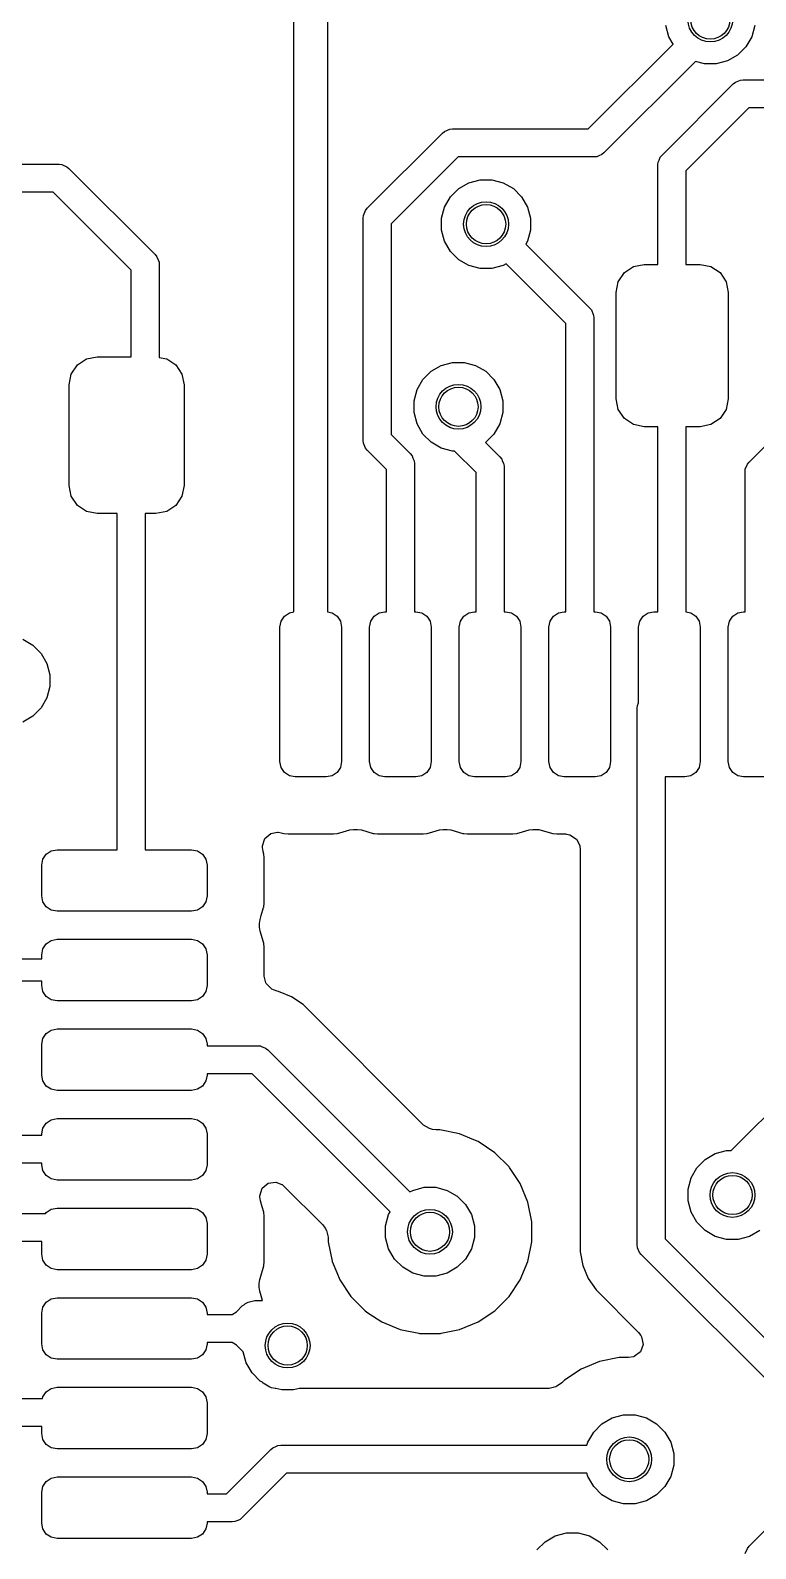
# Model space of a CAD drawing. Header units: inches. Extents: x -2.18 to 1.8, y 0.44 to 2.81.
# Drawn here: x -0.55 to -0.296, y 1.664 to 2.197 of the extents above; entities that cross this region are included whole.
import ezdxf

# ---------------------------------------------------------------- set-up
doc = ezdxf.new("R2010")
doc.units = ezdxf.units.IN
doc.header["$MEASUREMENT"] = 0
doc.layers.add('BLACK', color=250, linetype='CONTINUOUS')

msp = doc.modelspace()

# ---------------------------------------------------------------- linework, layer by layer
at = {"layer": 'BLACK', "linetype": 'CONTINUOUS'}
for p, q in [((-0.4578, 1.99285), (-0.4578, 2.28023)), ((-0.44598, 2.27779), (-0.44598, 1.99285)), ((-0.32608, 2.19508), (-0.32715, 2.19905)), ((-0.29592, 2.19905), (-0.29698, 2.19508)), ((-0.32457, 2.19247), (-0.32608, 2.19508)), ((-0.29698, 2.19508), (-0.29904, 2.19152)), ((-0.3544, 2.16264), (-0.32457, 2.19247)), ((-0.30195, 2.18862), (-0.30551, 2.18656)), ((-0.29904, 2.19152), (-0.30195, 2.18862)), ((-0.31677, 2.18635), (-0.34888, 2.15424)), ((-0.31359, 2.1855), (-0.31677, 2.18635)), ((-0.30948, 2.1855), (-0.31359, 2.1855)), ((-0.30551, 2.18656), (-0.30948, 2.1855)), ((-0.32848, 2.15348), (-0.30348, 2.17848)), ((-0.30348, 2.17848), (-0.30273, 2.17909)), ((-0.30273, 2.17909), (-0.30096, 2.17983)), ((-0.30096, 2.17983), (-0.3, 2.17992)), ((-0.3, 2.17992), (-0.28619, 2.17992)), ((-0.29796, 2.17008), (-0.32008, 2.14796)), ((-0.2836, 2.17008), (-0.29796, 2.17008)), ((-0.4056, 2.1612), (-0.40486, 2.16181)), ((-0.40486, 2.16181), (-0.40308, 2.16255)), ((-0.40308, 2.16255), (-0.40212, 2.16264)), ((-0.40212, 2.16264), (-0.3544, 2.16264)), ((-0.43202, 2.13478), (-0.4056, 2.1612)), ((-0.40008, 2.1528), (-0.42362, 2.12926)), ((-0.35236, 2.1528), (-0.40008, 2.1528)), ((-0.3514, 2.15289), (-0.35236, 2.1528)), ((-0.3507, 2.15318), (-0.3514, 2.15289)), ((-0.3514, 2.15289), (-0.3514, 2.15289)), ((-0.34962, 2.15363), (-0.3507, 2.15318)), ((-0.34888, 2.15424), (-0.34962, 2.15363)), ((-0.34962, 2.15363), (-0.34962, 2.15363)), ((-0.32992, 2.15), (-0.32983, 2.15096)), ((-0.32983, 2.15096), (-0.3298, 2.15103)), ((-0.3298, 2.15103), (-0.32953, 2.15168)), ((-0.32953, 2.15168), (-0.32909, 2.15273)), ((-0.32909, 2.15273), (-0.32848, 2.15348)), ((-0.32909, 2.15273), (-0.32909, 2.15273)), ((-0.6097, 2.15022), (-0.5403, 2.15022)), ((-0.5403, 2.15022), (-0.53934, 2.15012)), ((-0.53934, 2.15012), (-0.53934, 2.15012)), ((-0.53934, 2.15012), (-0.5389, 2.14994)), ((-0.5389, 2.14994), (-0.53756, 2.14939)), ((-0.53756, 2.14939), (-0.53756, 2.14939)), ((-0.53756, 2.14939), (-0.53682, 2.14878)), ((-0.53682, 2.14878), (-0.50652, 2.11848)), ((-0.32992, 2.11504), (-0.32992, 2.15)), ((-0.32008, 2.14796), (-0.32008, 2.11504)), ((-0.54233, 2.14037), (-0.60767, 2.14037)), ((-0.51492, 2.11296), (-0.54233, 2.14037)), ((-0.40279, 2.13876), (-0.39989, 2.14167)), ((-0.39989, 2.14167), (-0.39633, 2.14373)), ((-0.39633, 2.14373), (-0.39235, 2.14479)), ((-0.39235, 2.14479), (-0.38824, 2.14479)), ((-0.38824, 2.14479), (-0.38427, 2.14373)), ((-0.38427, 2.14373), (-0.38071, 2.14167)), ((-0.38071, 2.14167), (-0.3778, 2.13876)), ((-0.40591, 2.13123), (-0.40485, 2.1352)), ((-0.40485, 2.1352), (-0.40279, 2.13876)), ((-0.3778, 2.13876), (-0.37575, 2.1352)), ((-0.37575, 2.1352), (-0.37469, 2.13123)), ((-0.43346, 2.1313), (-0.43337, 2.13226)), ((-0.43346, 2.05318), (-0.43346, 2.1313)), ((-0.43337, 2.13226), (-0.43264, 2.13403)), ((-0.43264, 2.13403), (-0.43263, 2.13403)), ((-0.43263, 2.13403), (-0.43202, 2.13478)), ((-0.40591, 2.12712), (-0.40591, 2.13123)), ((-0.37469, 2.13123), (-0.37469, 2.12712)), ((-0.42362, 2.12926), (-0.42362, 2.05522)), ((-0.40485, 2.12315), (-0.40591, 2.12712)), ((-0.37469, 2.12712), (-0.37575, 2.12315)), ((-0.40279, 2.11959), (-0.40485, 2.12315)), ((-0.39989, 2.11668), (-0.40279, 2.11959)), ((-0.37575, 2.12315), (-0.37632, 2.12216)), ((-0.37632, 2.12216), (-0.35392, 2.09976)), ((-0.50652, 2.11848), (-0.50591, 2.11773)), ((-0.50591, 2.11773), (-0.50591, 2.11773)), ((-0.50591, 2.11773), (-0.50557, 2.11691)), ((-0.50557, 2.11691), (-0.50522, 2.11607)), ((-0.50522, 2.11607), (-0.50517, 2.11596)), ((-0.50517, 2.11596), (-0.50508, 2.115)), ((-0.50508, 2.115), (-0.50508, 2.08233)), ((-0.39633, 2.11463), (-0.39989, 2.11668)), ((-0.39235, 2.11356), (-0.39633, 2.11463)), ((-0.38824, 2.11356), (-0.39235, 2.11356)), ((-0.38427, 2.11463), (-0.38824, 2.11356)), ((-0.38328, 2.1152), (-0.38427, 2.11463)), ((-0.36232, 2.09424), (-0.38328, 2.1152)), ((-0.3417, 2.11216), (-0.33851, 2.11429)), ((-0.33851, 2.11429), (-0.33474, 2.11504)), ((-0.33474, 2.11504), (-0.32992, 2.11504)), ((-0.32008, 2.11504), (-0.31506, 2.11504)), ((-0.31506, 2.11504), (-0.31129, 2.11429)), ((-0.31129, 2.11429), (-0.3081, 2.11216)), ((-0.51492, 2.08256), (-0.51492, 2.11296)), ((-0.34459, 2.1052), (-0.34384, 2.10896)), ((-0.34384, 2.10896), (-0.3417, 2.11216)), ((-0.3081, 2.11216), (-0.30597, 2.10896)), ((-0.30597, 2.10896), (-0.30522, 2.1052)), ((-0.34459, 2.0678), (-0.34459, 2.1052)), ((-0.30522, 2.1052), (-0.30522, 2.0678)), ((-0.35392, 2.09976), (-0.35331, 2.09901)), ((-0.35331, 2.09901), (-0.35264, 2.0974)), ((-0.36232, 1.99295), (-0.36232, 2.09424)), ((-0.35264, 2.0974), (-0.35257, 2.09724)), ((-0.35257, 2.09724), (-0.35248, 2.09628)), ((-0.35248, 2.09628), (-0.35248, 1.99295)), ((-0.53387, 2.07968), (-0.53068, 2.08181)), ((-0.53068, 2.08181), (-0.52691, 2.08256)), ((-0.52691, 2.08256), (-0.51492, 2.08256)), ((-0.50508, 2.08233), (-0.50247, 2.08181)), ((-0.50247, 2.08181), (-0.49928, 2.07968)), ((-0.53675, 2.07272), (-0.536, 2.07648)), ((-0.536, 2.07648), (-0.53387, 2.07968)), ((-0.49928, 2.07968), (-0.49715, 2.07648)), ((-0.49715, 2.07648), (-0.4964, 2.07272)), ((-0.41249, 2.07459), (-0.40959, 2.07749)), ((-0.40959, 2.07749), (-0.40603, 2.07955)), ((-0.40603, 2.07955), (-0.40206, 2.08061)), ((-0.40206, 2.08061), (-0.39794, 2.08061)), ((-0.39794, 2.08061), (-0.39397, 2.07955)), ((-0.39397, 2.07955), (-0.39041, 2.07749)), ((-0.39041, 2.07749), (-0.38751, 2.07459)), ((-0.53675, 2.03728), (-0.53675, 2.07272)), ((-0.4964, 2.07272), (-0.4964, 2.03728)), ((-0.41561, 2.06706), (-0.41455, 2.07103)), ((-0.41455, 2.07103), (-0.41249, 2.07459)), ((-0.38751, 2.07459), (-0.38545, 2.07103)), ((-0.38545, 2.07103), (-0.38439, 2.06706)), ((-0.29789, 2.04557), (-0.26978, 2.07367)), ((-0.41561, 2.06294), (-0.41561, 2.06706)), ((-0.38439, 2.06706), (-0.38439, 2.06294)), ((-0.34384, 2.06403), (-0.34459, 2.0678)), ((-0.30522, 2.0678), (-0.30597, 2.06403)), ((-0.41455, 2.05897), (-0.41561, 2.06294)), ((-0.38439, 2.06294), (-0.38545, 2.05897)), ((-0.3417, 2.06084), (-0.34384, 2.06403)), ((-0.33851, 2.0587), (-0.3417, 2.06084)), ((-0.3081, 2.06084), (-0.31129, 2.0587)), ((-0.30597, 2.06403), (-0.3081, 2.06084)), ((-0.42362, 2.05522), (-0.41691, 2.04851)), ((-0.41249, 2.05541), (-0.41455, 2.05897)), ((-0.40959, 2.05251), (-0.41249, 2.05541)), ((-0.38751, 2.05541), (-0.39041, 2.05251)), ((-0.38545, 2.05897), (-0.38751, 2.05541)), ((-0.33474, 2.05795), (-0.33851, 2.0587)), ((-0.32992, 2.05795), (-0.33474, 2.05795)), ((-0.32992, 1.99295), (-0.32992, 2.05795)), ((-0.31506, 2.05795), (-0.32008, 2.05795)), ((-0.32008, 2.05795), (-0.32008, 1.99287)), ((-0.31129, 2.0587), (-0.31506, 2.05795)), ((-0.43337, 2.05222), (-0.43346, 2.05318)), ((-0.43264, 2.05044), (-0.43337, 2.05222)), ((-0.43263, 2.05044), (-0.43264, 2.05044)), ((-0.43202, 2.0497), (-0.43263, 2.05044)), ((-0.42531, 2.04299), (-0.43202, 2.0497)), ((-0.40603, 2.05045), (-0.40959, 2.05251)), ((-0.40206, 2.04939), (-0.40603, 2.05045)), ((-0.39041, 2.05251), (-0.3905, 2.05246)), ((-0.3905, 2.05246), (-0.38542, 2.04738)), ((-0.41691, 2.04851), (-0.4163, 2.04776)), ((-0.4163, 2.04776), (-0.4163, 2.04776)), ((-0.4163, 2.04776), (-0.41597, 2.04695)), ((-0.41597, 2.04695), (-0.41567, 2.04623)), ((-0.41567, 2.04623), (-0.41557, 2.04599)), ((-0.41557, 2.04599), (-0.41547, 2.04503)), ((-0.41547, 2.04503), (-0.41547, 1.99295)), ((-0.40135, 2.04939), (-0.40206, 2.04939)), ((-0.39382, 2.04186), (-0.40135, 2.04939)), ((-0.38542, 2.04738), (-0.38481, 2.04663)), ((-0.38481, 2.04663), (-0.38481, 2.04663)), ((-0.38481, 2.04663), (-0.3846, 2.04614)), ((-0.3846, 2.04614), (-0.38414, 2.04503)), ((-0.38414, 2.04503), (-0.38407, 2.04486)), ((-0.38407, 2.04486), (-0.38398, 2.0439)), ((-0.29924, 2.04305), (-0.2985, 2.04482)), ((-0.2985, 2.04482), (-0.29789, 2.04557)), ((-0.2985, 2.04482), (-0.2985, 2.04482)), ((-0.42531, 1.99295), (-0.42531, 2.04299)), ((-0.39382, 1.99295), (-0.39382, 2.04186)), ((-0.38398, 2.0439), (-0.38398, 1.99295)), ((-0.29933, 2.04209), (-0.29924, 2.04305)), ((-0.29933, 1.99295), (-0.29933, 2.04209)), ((-0.536, 2.03352), (-0.53675, 2.03728)), ((-0.53387, 2.03032), (-0.536, 2.03352)), ((-0.49715, 2.03352), (-0.49928, 2.03032)), ((-0.4964, 2.03728), (-0.49715, 2.03352)), ((-0.53068, 2.02819), (-0.53387, 2.03032)), ((-0.52691, 2.02744), (-0.53068, 2.02819)), ((-0.50247, 2.02819), (-0.50624, 2.02744)), ((-0.49928, 2.03032), (-0.50247, 2.02819)), ((-0.51992, 2.02744), (-0.52691, 2.02744)), ((-0.51992, 1.90929), (-0.51992, 2.02744)), ((-0.50624, 2.02744), (-0.51008, 2.02744)), ((-0.51008, 2.02744), (-0.51008, 1.90929)), ((-0.4623, 1.98961), (-0.46113, 1.99137)), ((-0.46113, 1.99137), (-0.45937, 1.99254)), ((-0.45937, 1.99254), (-0.4578, 1.99285)), ((-0.44598, 1.99285), (-0.4444, 1.99254)), ((-0.4444, 1.99254), (-0.44265, 1.99137)), ((-0.44265, 1.99137), (-0.44148, 1.98961)), ((-0.43081, 1.98961), (-0.42963, 1.99137)), ((-0.42963, 1.99137), (-0.42788, 1.99254)), ((-0.42788, 1.99254), (-0.42581, 1.99295)), ((-0.42581, 1.99295), (-0.42531, 1.99295)), ((-0.41547, 1.99295), (-0.41498, 1.99295)), ((-0.41498, 1.99295), (-0.41291, 1.99254)), ((-0.41291, 1.99254), (-0.41115, 1.99137)), ((-0.41115, 1.99137), (-0.40998, 1.98961)), ((-0.39931, 1.98961), (-0.39814, 1.99137)), ((-0.39814, 1.99137), (-0.39638, 1.99254)), ((-0.39638, 1.99254), (-0.39431, 1.99295)), ((-0.39431, 1.99295), (-0.39382, 1.99295)), ((-0.38398, 1.99295), (-0.38348, 1.99295)), ((-0.38348, 1.99295), (-0.38141, 1.99254)), ((-0.38141, 1.99254), (-0.37966, 1.99137)), ((-0.37966, 1.99137), (-0.37848, 1.98961)), ((-0.36782, 1.98961), (-0.36664, 1.99137)), ((-0.36664, 1.99137), (-0.36489, 1.99254)), ((-0.36489, 1.99254), (-0.36281, 1.99295)), ((-0.36281, 1.99295), (-0.36232, 1.99295)), ((-0.35248, 1.99295), (-0.35199, 1.99295)), ((-0.35199, 1.99295), (-0.34992, 1.99254)), ((-0.34992, 1.99254), (-0.34816, 1.99137)), ((-0.34816, 1.99137), (-0.34699, 1.98961)), ((-0.33632, 1.98961), (-0.33515, 1.99137)), ((-0.33515, 1.99137), (-0.33339, 1.99254)), ((-0.33339, 1.99254), (-0.33132, 1.99295)), ((-0.33132, 1.99295), (-0.32992, 1.99295)), ((-0.32008, 1.99287), (-0.31842, 1.99254)), ((-0.31842, 1.99254), (-0.31666, 1.99137)), ((-0.31666, 1.99137), (-0.31549, 1.98961)), ((-0.30482, 1.98961), (-0.30365, 1.99137)), ((-0.30365, 1.99137), (-0.30189, 1.99254)), ((-0.30189, 1.99254), (-0.29982, 1.99295)), ((-0.29982, 1.99295), (-0.29933, 1.99295)), ((-0.46272, 1.98754), (-0.4623, 1.98961)), ((-0.46272, 1.9403), (-0.46272, 1.98754)), ((-0.44148, 1.98961), (-0.44106, 1.98754)), ((-0.44106, 1.98754), (-0.44106, 1.9403)), ((-0.43122, 1.98754), (-0.43081, 1.98961)), ((-0.43122, 1.9403), (-0.43122, 1.98754)), ((-0.40998, 1.98961), (-0.40957, 1.98754)), ((-0.40957, 1.98754), (-0.40957, 1.9403)), ((-0.39972, 1.98754), (-0.39931, 1.98961)), ((-0.39972, 1.9403), (-0.39972, 1.98754)), ((-0.37848, 1.98961), (-0.37807, 1.98754)), ((-0.37807, 1.98754), (-0.37807, 1.9403)), ((-0.36823, 1.98754), (-0.36782, 1.98961)), ((-0.36823, 1.9403), (-0.36823, 1.98754)), ((-0.34699, 1.98961), (-0.34657, 1.98754)), ((-0.34657, 1.98754), (-0.34657, 1.9403)), ((-0.33673, 1.98754), (-0.33632, 1.98961)), ((-0.33673, 1.96089), (-0.33673, 1.98754)), ((-0.31549, 1.98961), (-0.31508, 1.98754)), ((-0.31508, 1.98754), (-0.31508, 1.9403)), ((-0.30524, 1.98754), (-0.30482, 1.98961)), ((-0.30524, 1.9403), (-0.30524, 1.98754)), ((-0.55307, 1.98325), (-0.54951, 1.98119)), ((-0.54951, 1.98119), (-0.5466, 1.97829)), ((-0.5466, 1.97829), (-0.54455, 1.97473)), ((-0.54455, 1.97473), (-0.54348, 1.97076)), ((-0.54348, 1.97076), (-0.54348, 1.96665)), ((-0.54348, 1.96665), (-0.54455, 1.96267)), ((-0.5466, 1.95911), (-0.54951, 1.95621)), ((-0.54455, 1.96267), (-0.5466, 1.95911)), ((-0.33721, 1.95901), (-0.33711, 1.95997)), ((-0.33721, 1.77044), (-0.33721, 1.95901)), ((-0.33711, 1.95997), (-0.33673, 1.96089)), ((-0.54951, 1.95621), (-0.55307, 1.95415)), ((-0.4623, 1.93822), (-0.46272, 1.9403)), ((-0.46113, 1.93647), (-0.4623, 1.93822)), ((-0.44148, 1.93822), (-0.44265, 1.93647)), ((-0.44106, 1.9403), (-0.44148, 1.93822)), ((-0.43081, 1.93822), (-0.43122, 1.9403)), ((-0.42963, 1.93647), (-0.43081, 1.93822)), ((-0.40998, 1.93822), (-0.41115, 1.93647)), ((-0.40957, 1.9403), (-0.40998, 1.93822)), ((-0.39931, 1.93822), (-0.39972, 1.9403)), ((-0.39814, 1.93647), (-0.39931, 1.93822)), ((-0.37848, 1.93822), (-0.37966, 1.93647)), ((-0.37807, 1.9403), (-0.37848, 1.93822)), ((-0.36782, 1.93822), (-0.36823, 1.9403)), ((-0.36664, 1.93647), (-0.36782, 1.93822)), ((-0.34699, 1.93822), (-0.34816, 1.93647)), ((-0.34657, 1.9403), (-0.34699, 1.93822)), ((-0.31549, 1.93822), (-0.31666, 1.93647)), ((-0.31508, 1.9403), (-0.31549, 1.93822)), ((-0.30482, 1.93822), (-0.30524, 1.9403)), ((-0.30365, 1.93647), (-0.30482, 1.93822)), ((-0.45937, 1.93529), (-0.46113, 1.93647)), ((-0.4573, 1.93488), (-0.45937, 1.93529)), ((-0.44648, 1.93488), (-0.4573, 1.93488)), ((-0.4444, 1.93529), (-0.44648, 1.93488)), ((-0.44265, 1.93647), (-0.4444, 1.93529)), ((-0.42788, 1.93529), (-0.42963, 1.93647)), ((-0.42581, 1.93488), (-0.42788, 1.93529)), ((-0.41498, 1.93488), (-0.42581, 1.93488)), ((-0.41291, 1.93529), (-0.41498, 1.93488)), ((-0.41115, 1.93647), (-0.41291, 1.93529)), ((-0.39638, 1.93529), (-0.39814, 1.93647)), ((-0.39431, 1.93488), (-0.39638, 1.93529)), ((-0.38348, 1.93488), (-0.39431, 1.93488)), ((-0.38141, 1.93529), (-0.38348, 1.93488)), ((-0.37966, 1.93647), (-0.38141, 1.93529)), ((-0.36489, 1.93529), (-0.36664, 1.93647)), ((-0.36281, 1.93488), (-0.36489, 1.93529)), ((-0.35199, 1.93488), (-0.36281, 1.93488)), ((-0.34992, 1.93529), (-0.35199, 1.93488)), ((-0.34816, 1.93647), (-0.34992, 1.93529)), ((-0.32049, 1.93488), (-0.32737, 1.93488)), ((-0.32737, 1.93488), (-0.32737, 1.77247)), ((-0.31842, 1.93529), (-0.32049, 1.93488)), ((-0.31666, 1.93647), (-0.31842, 1.93529)), ((-0.30189, 1.93529), (-0.30365, 1.93647)), ((-0.29982, 1.93488), (-0.30189, 1.93529)), ((-0.289, 1.93488), (-0.29982, 1.93488)), ((-0.4405, 1.91555), (-0.43817, 1.91622)), ((-0.43817, 1.91622), (-0.43681, 1.91642)), ((-0.43681, 1.91642), (-0.43547, 1.91642)), ((-0.43547, 1.91642), (-0.43411, 1.91622)), ((-0.43411, 1.91622), (-0.42991, 1.915)), ((-0.409, 1.91555), (-0.40667, 1.91622)), ((-0.40667, 1.91622), (-0.40531, 1.91642)), ((-0.40531, 1.91642), (-0.40398, 1.91642)), ((-0.40398, 1.91642), (-0.40262, 1.91622)), ((-0.40262, 1.91622), (-0.39841, 1.915)), ((-0.37751, 1.91555), (-0.37518, 1.91622)), ((-0.37518, 1.91622), (-0.37382, 1.91642)), ((-0.37382, 1.91642), (-0.37248, 1.91642)), ((-0.37248, 1.91642), (-0.37171, 1.91636)), ((-0.37171, 1.91636), (-0.37141, 1.91631)), ((-0.37141, 1.91631), (-0.36683, 1.91498)), ((-0.46882, 1.9106), (-0.46804, 1.91324)), ((-0.46804, 1.91324), (-0.46596, 1.91503)), ((-0.46596, 1.91503), (-0.46595, 1.91503)), ((-0.46595, 1.91503), (-0.46594, 1.91504)), ((-0.46594, 1.91504), (-0.46358, 1.91546)), ((-0.46358, 1.91546), (-0.46352, 1.91545)), ((-0.46352, 1.91545), (-0.46329, 1.91544)), ((-0.46329, 1.91544), (-0.46228, 1.91526)), ((-0.46228, 1.91526), (-0.46131, 1.91498)), ((-0.46131, 1.91498), (-0.45987, 1.91486)), ((-0.45987, 1.91486), (-0.45987, 1.91486)), ((-0.45987, 1.91486), (-0.44391, 1.91486)), ((-0.44391, 1.91486), (-0.44247, 1.91498)), ((-0.44391, 1.91486), (-0.44391, 1.91486)), ((-0.44247, 1.91498), (-0.4405, 1.91555)), ((-0.42991, 1.915), (-0.4298, 1.91497)), ((-0.4298, 1.91497), (-0.42978, 1.91497)), ((-0.42978, 1.91497), (-0.42963, 1.91496)), ((-0.42963, 1.91496), (-0.42838, 1.91486)), ((-0.42838, 1.91486), (-0.42837, 1.91486)), ((-0.42837, 1.91486), (-0.41241, 1.91486)), ((-0.41241, 1.91486), (-0.41097, 1.91498)), ((-0.41241, 1.91486), (-0.41241, 1.91486)), ((-0.41097, 1.91498), (-0.409, 1.91555)), ((-0.39841, 1.915), (-0.39831, 1.91497)), ((-0.39831, 1.91497), (-0.39828, 1.91497)), ((-0.39828, 1.91497), (-0.39813, 1.91496)), ((-0.39813, 1.91496), (-0.39688, 1.91486)), ((-0.39688, 1.91486), (-0.39688, 1.91486)), ((-0.39688, 1.91486), (-0.38092, 1.91486)), ((-0.38092, 1.91486), (-0.37947, 1.91498)), ((-0.38092, 1.91486), (-0.38092, 1.91486)), ((-0.37947, 1.91498), (-0.37751, 1.91555)), ((-0.36683, 1.91498), (-0.36683, 1.91498)), ((-0.36683, 1.91498), (-0.36683, 1.91498)), ((-0.36683, 1.91498), (-0.36538, 1.91486)), ((-0.36538, 1.91486), (-0.36242, 1.91486)), ((-0.36242, 1.91486), (-0.36204, 1.9148)), ((-0.36204, 1.9148), (-0.36189, 1.91473)), ((-0.36189, 1.91473), (-0.36144, 1.91466)), ((-0.36144, 1.91466), (-0.36085, 1.91449)), ((-0.36085, 1.91449), (-0.35853, 1.91301)), ((-0.35853, 1.91301), (-0.35849, 1.91295)), ((-0.35849, 1.91295), (-0.3574, 1.91079)), ((-0.3574, 1.91079), (-0.35734, 1.91049)), ((-0.54638, 1.90388), (-0.54597, 1.90595)), ((-0.54597, 1.90595), (-0.54479, 1.90771)), ((-0.54479, 1.90771), (-0.54304, 1.90888)), ((-0.54304, 1.90888), (-0.54096, 1.90929)), ((-0.54096, 1.90929), (-0.51992, 1.90929)), ((-0.51008, 1.90929), (-0.49372, 1.90929)), ((-0.49372, 1.90929), (-0.49165, 1.90888)), ((-0.49165, 1.90888), (-0.48989, 1.90771)), ((-0.48989, 1.90771), (-0.48872, 1.90595)), ((-0.48872, 1.90595), (-0.48831, 1.90388)), ((-0.46882, 1.91005), (-0.46882, 1.9106)), ((-0.46863, 1.90868), (-0.46882, 1.91005)), ((-0.46852, 1.90831), (-0.46863, 1.90868)), ((-0.46843, 1.90798), (-0.46852, 1.90831)), ((-0.4684, 1.90789), (-0.46843, 1.90798)), ((-0.46829, 1.90645), (-0.4684, 1.90789)), ((-0.46829, 1.89048), (-0.46829, 1.90645)), ((-0.35734, 1.91049), (-0.35723, 1.90946)), ((-0.35723, 1.90946), (-0.35723, 1.76798)), ((-0.54638, 1.89305), (-0.54638, 1.90388)), ((-0.48831, 1.90388), (-0.48831, 1.89305)), ((-0.30419, 1.80353), (-0.20923, 1.89848)), ((-0.54597, 1.89098), (-0.54638, 1.89305)), ((-0.54479, 1.88922), (-0.54597, 1.89098)), ((-0.48872, 1.89098), (-0.48989, 1.88922)), ((-0.48831, 1.89305), (-0.48872, 1.89098)), ((-0.46839, 1.88923), (-0.46829, 1.89048)), ((-0.54304, 1.88805), (-0.54479, 1.88922)), ((-0.54096, 1.88764), (-0.54304, 1.88805)), ((-0.49372, 1.88764), (-0.54096, 1.88764)), ((-0.49165, 1.88805), (-0.49372, 1.88764)), ((-0.48989, 1.88922), (-0.49165, 1.88805)), ((-0.46984, 1.88338), (-0.46965, 1.88475)), ((-0.46965, 1.88475), (-0.46925, 1.88612)), ((-0.46925, 1.88612), (-0.46843, 1.88895)), ((-0.46843, 1.88895), (-0.46839, 1.88906)), ((-0.46839, 1.88908), (-0.46839, 1.88923)), ((-0.46839, 1.88906), (-0.46839, 1.88908)), ((-0.46984, 1.88205), (-0.46984, 1.88338)), ((-0.46965, 1.88069), (-0.46984, 1.88205)), ((-0.46851, 1.87676), (-0.46965, 1.88069)), ((-0.54638, 1.87238), (-0.54597, 1.87445)), ((-0.54597, 1.87445), (-0.54479, 1.87621)), ((-0.54479, 1.87621), (-0.54304, 1.87738)), ((-0.54304, 1.87738), (-0.54096, 1.8778)), ((-0.54096, 1.8778), (-0.49372, 1.8778)), ((-0.49372, 1.8778), (-0.49165, 1.87738)), ((-0.49165, 1.87738), (-0.48989, 1.87621)), ((-0.48989, 1.87621), (-0.48872, 1.87445)), ((-0.48872, 1.87445), (-0.48831, 1.87238)), ((-0.4684, 1.87639), (-0.46851, 1.87676)), ((-0.46829, 1.87495), (-0.4684, 1.87639)), ((-0.4684, 1.87639), (-0.4684, 1.87639)), ((-0.46829, 1.86487), (-0.46829, 1.87495)), ((-0.46829, 1.87495), (-0.46829, 1.87495)), ((-0.59893, 1.87091), (-0.54638, 1.87091)), ((-0.54638, 1.87091), (-0.54638, 1.87238)), ((-0.48831, 1.87238), (-0.48831, 1.86156)), ((-0.54638, 1.86303), (-0.60056, 1.86303)), ((-0.54638, 1.86156), (-0.54638, 1.86303)), ((-0.46765, 1.86246), (-0.46829, 1.86487)), ((-0.54597, 1.85948), (-0.54638, 1.86156)), ((-0.54479, 1.85773), (-0.54597, 1.85948)), ((-0.54304, 1.85655), (-0.54479, 1.85773)), ((-0.48989, 1.85773), (-0.49165, 1.85655)), ((-0.48872, 1.85948), (-0.48989, 1.85773)), ((-0.48831, 1.86156), (-0.48872, 1.85948)), ((-0.4675, 1.86221), (-0.46765, 1.86246)), ((-0.46553, 1.8603), (-0.4675, 1.86221)), ((-0.46498, 1.86001), (-0.46553, 1.8603)), ((-0.46367, 1.85955), (-0.46498, 1.86001)), ((-0.4632, 1.85946), (-0.46367, 1.85955)), ((-0.4632, 1.85945), (-0.4632, 1.85946)), ((-0.45866, 1.85758), (-0.4632, 1.85945)), ((-0.45866, 1.85757), (-0.45866, 1.85758)), ((-0.45457, 1.85485), (-0.45866, 1.85757)), ((-0.54096, 1.85614), (-0.54304, 1.85655)), ((-0.49372, 1.85614), (-0.54096, 1.85614)), ((-0.49165, 1.85655), (-0.49372, 1.85614)), ((-0.41222, 1.81249), (-0.45457, 1.85485)), ((-0.45457, 1.85485), (-0.45457, 1.85485)), ((-0.54638, 1.84089), (-0.54597, 1.84296)), ((-0.54597, 1.84296), (-0.54479, 1.84471)), ((-0.54479, 1.84471), (-0.54304, 1.84589)), ((-0.54304, 1.84589), (-0.54096, 1.8463)), ((-0.54096, 1.8463), (-0.49372, 1.8463)), ((-0.49372, 1.8463), (-0.49165, 1.84589)), ((-0.49165, 1.84589), (-0.48989, 1.84471)), ((-0.48989, 1.84471), (-0.48872, 1.84296)), ((-0.48872, 1.84296), (-0.48831, 1.84089)), ((-0.54638, 1.83006), (-0.54638, 1.84089)), ((-0.48831, 1.84089), (-0.48831, 1.84039)), ((-0.48831, 1.84039), (-0.47047, 1.84039)), ((-0.47047, 1.84039), (-0.46951, 1.8403)), ((-0.46951, 1.8403), (-0.46951, 1.8403)), ((-0.46951, 1.8403), (-0.46921, 1.84017)), ((-0.46921, 1.84017), (-0.46774, 1.83956)), ((-0.46774, 1.83956), (-0.46774, 1.83956)), ((-0.46774, 1.83956), (-0.46699, 1.83895)), ((-0.46699, 1.83895), (-0.41702, 1.78898)), ((-0.54597, 1.82799), (-0.54638, 1.83006)), ((-0.54479, 1.82623), (-0.54597, 1.82799)), ((-0.54304, 1.82506), (-0.54479, 1.82623)), ((-0.48989, 1.82623), (-0.49165, 1.82506)), ((-0.48872, 1.82799), (-0.48989, 1.82623)), ((-0.48831, 1.83006), (-0.48872, 1.82799)), ((-0.47251, 1.83055), (-0.48831, 1.83055)), ((-0.48831, 1.83055), (-0.48831, 1.83006)), ((-0.42398, 1.78202), (-0.47251, 1.83055)), ((-0.54096, 1.82465), (-0.54304, 1.82506)), ((-0.49372, 1.82465), (-0.54096, 1.82465)), ((-0.49165, 1.82506), (-0.49372, 1.82465)), ((-0.54304, 1.81439), (-0.54096, 1.8148)), ((-0.54096, 1.8148), (-0.49372, 1.8148)), ((-0.49372, 1.8148), (-0.49165, 1.81439)), ((-0.54638, 1.80939), (-0.54597, 1.81146)), ((-0.54638, 1.8089), (-0.54638, 1.80939)), ((-0.54597, 1.81146), (-0.54479, 1.81322)), ((-0.54479, 1.81322), (-0.54304, 1.81439)), ((-0.49165, 1.81439), (-0.48989, 1.81322)), ((-0.48989, 1.81322), (-0.48872, 1.81146)), ((-0.48872, 1.81146), (-0.48831, 1.80939)), ((-0.48831, 1.80939), (-0.48831, 1.79856)), ((-0.41014, 1.81126), (-0.41222, 1.81249)), ((-0.40915, 1.81097), (-0.41014, 1.81126)), ((-0.40777, 1.81077), (-0.40915, 1.81097)), ((-0.40648, 1.81077), (-0.40777, 1.81077)), ((-0.39957, 1.80939), (-0.40648, 1.81077)), ((-0.40648, 1.81077), (-0.40648, 1.81077)), ((-0.40648, 1.81077), (-0.40648, 1.81077)), ((-0.39465, 1.80736), (-0.39957, 1.80939)), ((-0.39957, 1.80939), (-0.39957, 1.80939)), ((-0.39957, 1.80939), (-0.39957, 1.80939)), ((-0.39957, 1.80939), (-0.39957, 1.80939)), ((-0.59694, 1.8089), (-0.54638, 1.8089)), ((-0.39306, 1.8067), (-0.39465, 1.80736)), ((-0.3872, 1.80278), (-0.39306, 1.8067)), ((-0.39306, 1.8067), (-0.39306, 1.8067)), ((-0.39306, 1.8067), (-0.39306, 1.8067)), ((-0.54638, 1.79906), (-0.59898, 1.79906)), ((-0.54638, 1.79856), (-0.54638, 1.79906)), ((-0.54597, 1.79649), (-0.54638, 1.79856)), ((-0.48831, 1.79856), (-0.48872, 1.79649)), ((-0.38222, 1.7978), (-0.3872, 1.80278)), ((-0.31624, 1.7975), (-0.31333, 1.80041)), ((-0.31333, 1.80041), (-0.30977, 1.80246)), ((-0.30977, 1.80246), (-0.3058, 1.80353)), ((-0.3058, 1.80353), (-0.30419, 1.80353)), ((-0.54479, 1.79474), (-0.54597, 1.79649)), ((-0.54304, 1.79356), (-0.54479, 1.79474)), ((-0.54096, 1.79315), (-0.54304, 1.79356)), ((-0.49165, 1.79356), (-0.49372, 1.79315)), ((-0.48989, 1.79474), (-0.49165, 1.79356)), ((-0.48872, 1.79649), (-0.48989, 1.79474)), ((-0.38203, 1.79753), (-0.38222, 1.7978)), ((-0.38222, 1.7978), (-0.38222, 1.7978)), ((-0.38222, 1.7978), (-0.38222, 1.7978)), ((-0.3783, 1.79194), (-0.38203, 1.79753)), ((-0.31936, 1.78997), (-0.31829, 1.79394)), ((-0.31829, 1.79394), (-0.31624, 1.7975)), ((-0.49372, 1.79315), (-0.54096, 1.79315)), ((-0.46974, 1.78766), (-0.46895, 1.7903)), ((-0.46895, 1.7903), (-0.46687, 1.79209)), ((-0.46687, 1.79209), (-0.46415, 1.79248)), ((-0.46415, 1.79248), (-0.46207, 1.79165)), ((-0.46207, 1.79165), (-0.46196, 1.79158)), ((-0.46196, 1.79158), (-0.46129, 1.79102)), ((-0.46129, 1.79102), (-0.44769, 1.77742)), ((-0.41702, 1.78898), (-0.41603, 1.78955)), ((-0.41603, 1.78955), (-0.41206, 1.79061)), ((-0.41206, 1.79061), (-0.40794, 1.79061)), ((-0.40794, 1.79061), (-0.40397, 1.78955)), ((-0.40397, 1.78955), (-0.40041, 1.78749)), ((-0.37561, 1.78543), (-0.3783, 1.79194)), ((-0.3783, 1.79194), (-0.3783, 1.79194)), ((-0.3783, 1.79194), (-0.3783, 1.79194)), ((-0.31936, 1.78586), (-0.31936, 1.78997)), ((-0.54479, 1.78172), (-0.54304, 1.78289)), ((-0.54304, 1.78289), (-0.54096, 1.78331)), ((-0.54096, 1.78331), (-0.49372, 1.78331)), ((-0.49372, 1.78331), (-0.49165, 1.78289)), ((-0.49165, 1.78289), (-0.48989, 1.78172)), ((-0.46974, 1.78722), (-0.46974, 1.78766)), ((-0.46954, 1.78584), (-0.46974, 1.78722)), ((-0.46893, 1.78374), (-0.46954, 1.78584)), ((-0.4684, 1.7819), (-0.46893, 1.78374)), ((-0.40041, 1.78749), (-0.39751, 1.78459)), ((-0.39751, 1.78459), (-0.39545, 1.78103)), ((-0.37423, 1.77852), (-0.37561, 1.78543)), ((-0.31829, 1.78189), (-0.31936, 1.78586)), ((-0.62146, 1.78142), (-0.545, 1.78142)), ((-0.545, 1.78142), (-0.54479, 1.78172)), ((-0.48989, 1.78172), (-0.48872, 1.77997)), ((-0.48872, 1.77997), (-0.48831, 1.77789)), ((-0.48831, 1.77789), (-0.48831, 1.76707)), ((-0.46829, 1.78046), (-0.4684, 1.7819)), ((-0.46829, 1.7645), (-0.46829, 1.78046)), ((-0.44769, 1.77742), (-0.44686, 1.77631)), ((-0.42561, 1.77706), (-0.42455, 1.78103)), ((-0.42455, 1.78103), (-0.42398, 1.78202)), ((-0.39545, 1.78103), (-0.39439, 1.77706)), ((-0.37423, 1.77148), (-0.37423, 1.77852)), ((-0.31624, 1.77833), (-0.31829, 1.78189)), ((-0.31333, 1.77542), (-0.31624, 1.77833)), ((-0.44686, 1.77631), (-0.44636, 1.7754)), ((-0.44636, 1.7754), (-0.44577, 1.77306)), ((-0.44577, 1.77306), (-0.44577, 1.77148)), ((-0.42561, 1.77294), (-0.42561, 1.77706)), ((-0.42455, 1.76897), (-0.42561, 1.77294)), ((-0.39439, 1.77294), (-0.39545, 1.76897)), ((-0.39439, 1.77706), (-0.39439, 1.77294)), ((-0.32737, 1.77247), (-0.25861, 1.70372)), ((-0.30977, 1.77336), (-0.31333, 1.77542)), ((-0.3058, 1.7723), (-0.30977, 1.77336)), ((-0.30169, 1.7723), (-0.3058, 1.7723)), ((-0.29772, 1.77336), (-0.30169, 1.7723)), ((-0.29416, 1.77542), (-0.29772, 1.77336)), ((-0.54638, 1.77157), (-0.62146, 1.77157)), ((-0.54638, 1.76707), (-0.54638, 1.77157)), ((-0.54597, 1.765), (-0.54638, 1.76707)), ((-0.48831, 1.76707), (-0.48872, 1.765)), ((-0.44577, 1.77148), (-0.44577, 1.77148)), ((-0.44577, 1.77148), (-0.44577, 1.77148)), ((-0.44577, 1.77148), (-0.4444, 1.7646)), ((-0.42249, 1.76541), (-0.42455, 1.76897)), ((-0.39545, 1.76897), (-0.39751, 1.76541)), ((-0.37561, 1.76457), (-0.37423, 1.77148)), ((-0.35723, 1.76798), (-0.35723, 1.76798)), ((-0.35723, 1.76798), (-0.35723, 1.76798)), ((-0.35723, 1.76798), (-0.35627, 1.76316)), ((-0.33711, 1.76948), (-0.33721, 1.77044)), ((-0.33706, 1.76936), (-0.33711, 1.76948)), ((-0.33711, 1.76948), (-0.33711, 1.76948)), ((-0.33638, 1.7677), (-0.33706, 1.76936)), ((-0.33577, 1.76696), (-0.33638, 1.7677)), ((-0.33638, 1.7677), (-0.33638, 1.7677)), ((-0.26557, 1.69676), (-0.33577, 1.76696)), ((-0.54479, 1.76324), (-0.54597, 1.765)), ((-0.54304, 1.76207), (-0.54479, 1.76324)), ((-0.54096, 1.76165), (-0.54304, 1.76207)), ((-0.49372, 1.76165), (-0.54096, 1.76165)), ((-0.49165, 1.76207), (-0.49372, 1.76165)), ((-0.48989, 1.76324), (-0.49165, 1.76207)), ((-0.48872, 1.765), (-0.48989, 1.76324)), ((-0.46969, 1.75862), (-0.4684, 1.76306)), ((-0.4684, 1.76306), (-0.46829, 1.7645)), ((-0.4444, 1.7646), (-0.44439, 1.76457)), ((-0.44439, 1.76457), (-0.44439, 1.76457)), ((-0.44439, 1.76457), (-0.44277, 1.76064)), ((-0.41959, 1.76251), (-0.42249, 1.76541)), ((-0.41603, 1.76045), (-0.41959, 1.76251)), ((-0.40041, 1.76251), (-0.40397, 1.76045)), ((-0.39751, 1.76541), (-0.40041, 1.76251)), ((-0.3783, 1.75806), (-0.37561, 1.76457)), ((-0.35627, 1.76316), (-0.35627, 1.76316)), ((-0.35627, 1.76316), (-0.35627, 1.76316)), ((-0.35627, 1.76316), (-0.35439, 1.75862)), ((-0.47002, 1.7568), (-0.46982, 1.75816)), ((-0.47002, 1.75547), (-0.47002, 1.7568)), ((-0.46982, 1.75816), (-0.46969, 1.75862)), ((-0.44277, 1.76064), (-0.4417, 1.75806)), ((-0.4417, 1.75806), (-0.4417, 1.75806)), ((-0.4417, 1.75806), (-0.4417, 1.75806)), ((-0.4417, 1.75806), (-0.43778, 1.7522)), ((-0.41206, 1.75939), (-0.41603, 1.76045)), ((-0.40794, 1.75939), (-0.41206, 1.75939)), ((-0.40397, 1.76045), (-0.40794, 1.75939)), ((-0.38222, 1.7522), (-0.3783, 1.75806)), ((-0.35439, 1.75862), (-0.35439, 1.75862)), ((-0.35439, 1.75862), (-0.35166, 1.75454)), ((-0.54479, 1.75023), (-0.54304, 1.7514)), ((-0.54304, 1.7514), (-0.54096, 1.75181)), ((-0.54096, 1.75181), (-0.49372, 1.75181)), ((-0.49372, 1.75181), (-0.49165, 1.7514)), ((-0.49165, 1.7514), (-0.48989, 1.75023)), ((-0.4739, 1.75023), (-0.47156, 1.75083)), ((-0.47156, 1.75083), (-0.46887, 1.75083)), ((-0.46982, 1.7541), (-0.47002, 1.75547)), ((-0.46887, 1.75083), (-0.46982, 1.7541)), ((-0.46887, 1.75083), (-0.46887, 1.75083)), ((-0.43778, 1.7522), (-0.4328, 1.74722)), ((-0.3872, 1.74722), (-0.38222, 1.7522)), ((-0.35166, 1.75454), (-0.35166, 1.75454)), ((-0.35166, 1.75454), (-0.33672, 1.7396)), ((-0.54638, 1.7464), (-0.54597, 1.74847)), ((-0.54638, 1.73557), (-0.54638, 1.7464)), ((-0.54597, 1.74847), (-0.54479, 1.75023)), ((-0.48989, 1.75023), (-0.48872, 1.74847)), ((-0.48872, 1.74847), (-0.48831, 1.7464)), ((-0.48831, 1.7464), (-0.48831, 1.74591)), ((-0.48831, 1.74591), (-0.47954, 1.74591)), ((-0.47954, 1.74591), (-0.47801, 1.74681)), ((-0.47801, 1.74681), (-0.47592, 1.7489)), ((-0.47592, 1.7489), (-0.47514, 1.74948)), ((-0.47514, 1.74948), (-0.47504, 1.7496)), ((-0.47504, 1.7496), (-0.47496, 1.74962)), ((-0.47496, 1.74962), (-0.47481, 1.74973)), ((-0.47481, 1.74973), (-0.4739, 1.75023)), ((-0.4328, 1.74722), (-0.4328, 1.74722)), ((-0.4328, 1.74722), (-0.4328, 1.74722)), ((-0.4328, 1.74722), (-0.43177, 1.74653)), ((-0.43177, 1.74653), (-0.42694, 1.7433)), ((-0.39306, 1.7433), (-0.3872, 1.74722)), ((-0.42694, 1.7433), (-0.42694, 1.7433)), ((-0.42694, 1.7433), (-0.42694, 1.7433)), ((-0.42694, 1.7433), (-0.42043, 1.74061)), ((-0.42043, 1.74061), (-0.41386, 1.7393)), ((-0.40601, 1.73933), (-0.39957, 1.74061)), ((-0.39957, 1.74061), (-0.39306, 1.7433)), ((-0.54597, 1.7335), (-0.54638, 1.73557)), ((-0.48831, 1.73557), (-0.48872, 1.7335)), ((-0.47954, 1.73606), (-0.48831, 1.73606)), ((-0.48831, 1.73606), (-0.48831, 1.73557)), ((-0.47801, 1.73516), (-0.47954, 1.73606)), ((-0.47571, 1.73286), (-0.47801, 1.73516)), ((-0.47801, 1.73516), (-0.47801, 1.73516)), ((-0.47801, 1.73516), (-0.47801, 1.73516)), ((-0.41386, 1.7393), (-0.41364, 1.73926)), ((-0.41364, 1.73926), (-0.41355, 1.73924)), ((-0.41355, 1.73924), (-0.41352, 1.73923)), ((-0.41352, 1.73923), (-0.40648, 1.73923)), ((-0.40648, 1.73923), (-0.40631, 1.73923)), ((-0.40631, 1.73923), (-0.40601, 1.73933)), ((-0.33672, 1.7396), (-0.33589, 1.73849)), ((-0.33509, 1.73541), (-0.33605, 1.73283)), ((-0.33589, 1.73849), (-0.33567, 1.73809)), ((-0.33567, 1.73809), (-0.33509, 1.73541)), ((-0.54479, 1.73174), (-0.54597, 1.7335)), ((-0.54304, 1.73057), (-0.54479, 1.73174)), ((-0.54096, 1.73016), (-0.54304, 1.73057)), ((-0.49372, 1.73016), (-0.54096, 1.73016)), ((-0.49165, 1.73057), (-0.49372, 1.73016)), ((-0.48989, 1.73174), (-0.49165, 1.73057)), ((-0.48872, 1.7335), (-0.48989, 1.73174)), ((-0.47557, 1.73278), (-0.47571, 1.73286)), ((-0.47455, 1.72897), (-0.47557, 1.73278)), ((-0.35043, 1.72939), (-0.35694, 1.7267)), ((-0.34352, 1.73077), (-0.35043, 1.72939)), ((-0.35043, 1.72939), (-0.35043, 1.72939)), ((-0.34024, 1.73077), (-0.34352, 1.73077)), ((-0.33854, 1.73108), (-0.34024, 1.73077)), ((-0.33825, 1.73118), (-0.33854, 1.73108)), ((-0.33605, 1.73283), (-0.33825, 1.73118)), ((-0.47249, 1.72541), (-0.47455, 1.72897)), ((-0.46959, 1.72251), (-0.47249, 1.72541)), ((-0.35694, 1.7267), (-0.3628, 1.72278)), ((-0.35694, 1.7267), (-0.35694, 1.7267)), ((-0.35694, 1.7267), (-0.35694, 1.7267)), ((-0.54597, 1.71697), (-0.54479, 1.71873)), ((-0.54479, 1.71873), (-0.54304, 1.7199)), ((-0.54304, 1.7199), (-0.54096, 1.72031)), ((-0.54096, 1.72031), (-0.49372, 1.72031)), ((-0.49372, 1.72031), (-0.49165, 1.7199)), ((-0.49165, 1.7199), (-0.48989, 1.71873)), ((-0.48989, 1.71873), (-0.48872, 1.71697)), ((-0.46884, 1.72207), (-0.46959, 1.72251)), ((-0.46882, 1.72204), (-0.46884, 1.72207)), ((-0.46861, 1.7218), (-0.46882, 1.72204)), ((-0.4663, 1.72031), (-0.46861, 1.7218)), ((-0.46571, 1.72014), (-0.4663, 1.72031)), ((-0.46433, 1.71994), (-0.46571, 1.72014)), ((-0.46412, 1.71994), (-0.46433, 1.71994)), ((-0.46206, 1.71939), (-0.46412, 1.71994)), ((-0.45794, 1.71939), (-0.46206, 1.71939)), ((-0.45588, 1.71994), (-0.45794, 1.71939)), ((-0.36808, 1.71994), (-0.45588, 1.71994)), ((-0.36574, 1.72054), (-0.36808, 1.71994)), ((-0.36541, 1.72072), (-0.36574, 1.72054)), ((-0.36483, 1.72103), (-0.36541, 1.72072)), ((-0.36372, 1.72187), (-0.36483, 1.72103)), ((-0.3628, 1.72278), (-0.36372, 1.72187)), ((-0.57839, 1.71642), (-0.54608, 1.71642)), ((-0.54608, 1.71642), (-0.54597, 1.71697)), ((-0.48872, 1.71697), (-0.48831, 1.7149)), ((-0.48831, 1.7149), (-0.48831, 1.70407)), ((-0.34959, 1.70749), (-0.34603, 1.70955)), ((-0.34603, 1.70955), (-0.34206, 1.71061)), ((-0.34206, 1.71061), (-0.33794, 1.71061)), ((-0.33794, 1.71061), (-0.33397, 1.70955)), ((-0.33397, 1.70955), (-0.33041, 1.70749)), ((-0.54638, 1.70657), (-0.57839, 1.70657)), ((-0.54638, 1.70407), (-0.54638, 1.70657)), ((-0.54597, 1.702), (-0.54638, 1.70407)), ((-0.48831, 1.70407), (-0.48872, 1.702)), ((-0.35455, 1.70103), (-0.35249, 1.70459)), ((-0.35249, 1.70459), (-0.34959, 1.70749)), ((-0.33041, 1.70749), (-0.32751, 1.70459)), ((-0.32751, 1.70459), (-0.32545, 1.70103)), ((-0.54479, 1.70025), (-0.54597, 1.702)), ((-0.54304, 1.69907), (-0.54479, 1.70025)), ((-0.54096, 1.69866), (-0.54304, 1.69907)), ((-0.49372, 1.69866), (-0.54096, 1.69866)), ((-0.49165, 1.69907), (-0.49372, 1.69866)), ((-0.48989, 1.70025), (-0.49165, 1.69907)), ((-0.48872, 1.702), (-0.48989, 1.70025)), ((-0.48149, 1.68291), (-0.46592, 1.69848)), ((-0.46592, 1.69848), (-0.46518, 1.69909)), ((-0.46518, 1.69909), (-0.46414, 1.69952)), ((-0.46518, 1.69909), (-0.46518, 1.69909)), ((-0.46414, 1.69952), (-0.4634, 1.69983)), ((-0.4634, 1.69983), (-0.46244, 1.69992)), ((-0.4634, 1.69983), (-0.4634, 1.69983)), ((-0.46244, 1.69992), (-0.35485, 1.69992)), ((-0.35485, 1.69992), (-0.35455, 1.70103)), ((-0.32545, 1.70103), (-0.32439, 1.69706)), ((-0.32439, 1.69294), (-0.32545, 1.68897)), ((-0.32439, 1.69706), (-0.32439, 1.69294)), ((-0.29789, 1.66444), (-0.26557, 1.69676)), ((-0.54597, 1.68548), (-0.54479, 1.68723)), ((-0.54479, 1.68723), (-0.54304, 1.68841)), ((-0.54304, 1.68841), (-0.54096, 1.68882)), ((-0.54096, 1.68882), (-0.49372, 1.68882)), ((-0.49372, 1.68882), (-0.49165, 1.68841)), ((-0.49165, 1.68841), (-0.48989, 1.68723)), ((-0.48989, 1.68723), (-0.48872, 1.68548)), ((-0.4604, 1.69008), (-0.47597, 1.67451)), ((-0.35485, 1.69008), (-0.4604, 1.69008)), ((-0.35455, 1.68897), (-0.35485, 1.69008)), ((-0.35249, 1.68541), (-0.35455, 1.68897)), ((-0.32545, 1.68897), (-0.32751, 1.68541)), ((-0.54638, 1.68341), (-0.54597, 1.68548)), ((-0.54638, 1.67258), (-0.54638, 1.68341)), ((-0.48872, 1.68548), (-0.48831, 1.68341)), ((-0.48831, 1.68341), (-0.48831, 1.68291)), ((-0.48831, 1.68291), (-0.48149, 1.68291)), ((-0.34959, 1.68251), (-0.35249, 1.68541)), ((-0.34603, 1.68045), (-0.34959, 1.68251)), ((-0.33041, 1.68251), (-0.33397, 1.68045)), ((-0.32751, 1.68541), (-0.33041, 1.68251)), ((-0.34206, 1.67939), (-0.34603, 1.68045)), ((-0.33794, 1.67939), (-0.34206, 1.67939)), ((-0.33397, 1.68045), (-0.33794, 1.67939)), ((-0.54597, 1.67051), (-0.54638, 1.67258)), ((-0.54479, 1.66875), (-0.54597, 1.67051)), ((-0.48872, 1.67051), (-0.48989, 1.66875)), ((-0.48831, 1.67258), (-0.48872, 1.67051)), ((-0.47945, 1.67307), (-0.48831, 1.67307)), ((-0.48831, 1.67307), (-0.48831, 1.67258)), ((-0.47849, 1.67317), (-0.47945, 1.67307)), ((-0.47755, 1.67355), (-0.47849, 1.67317)), ((-0.47849, 1.67317), (-0.47849, 1.67317)), ((-0.47671, 1.6739), (-0.47755, 1.67355)), ((-0.47597, 1.67451), (-0.47671, 1.6739)), ((-0.47671, 1.6739), (-0.47671, 1.6739)), ((-0.54304, 1.66758), (-0.54479, 1.66875)), ((-0.54096, 1.66717), (-0.54304, 1.66758)), ((-0.49372, 1.66717), (-0.54096, 1.66717)), ((-0.49165, 1.66758), (-0.49372, 1.66717)), ((-0.48989, 1.66875), (-0.49165, 1.66758)), ((-0.37249, 1.66313), (-0.36959, 1.66604)), ((-0.36959, 1.66604), (-0.36603, 1.66809)), ((-0.36603, 1.66809), (-0.36206, 1.66916)), ((-0.36206, 1.66916), (-0.35794, 1.66916)), ((-0.35794, 1.66916), (-0.35397, 1.66809)), ((-0.35397, 1.66809), (-0.35041, 1.66604)), ((-0.35041, 1.66604), (-0.34751, 1.66313)), ((-0.29924, 1.66192), (-0.2985, 1.66369)), ((-0.2985, 1.66369), (-0.29789, 1.66444)), ((-0.2985, 1.66369), (-0.2985, 1.66369))]:
    msp.add_line(p, q, dxfattribs=at)
at = {"layer": 'BLACK'}
for centre in [(-0.31153, 2.20111), (-0.3903, 2.12918), (-0.4, 2.065), (-0.30374, 1.78791), (-0.41, 1.775), (-0.46, 1.735), (-0.34, 1.695)]:
    msp.add_circle(centre, 0.00787, dxfattribs=at)
at = {"layer": 'WHITE'}
for centre in [(-0.31153, 2.20111), (-0.3903, 2.12918), (-0.4, 2.065), (-0.30374, 1.78791), (-0.41, 1.775), (-0.46, 1.735), (-0.34, 1.695)]:
    msp.add_circle(centre, 0.00689, dxfattribs=at)

doc.saveas('drawing.dxf')
